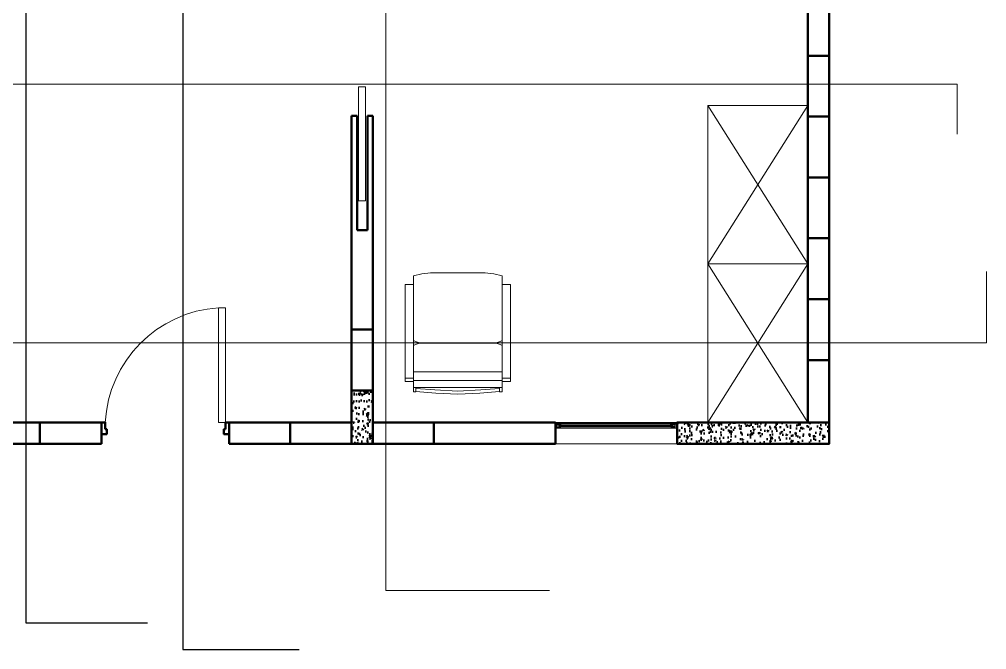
# Model space of a CAD drawing. Header units: inches. Extents: x 2960 to 8891, y 1487 to 4457.
# Drawn here: x 5385 to 6021, y 2515 to 2929 of the extents above; entities that cross this region are included whole.
import ezdxf

# ---------------------------------------------------------------- set-up
doc = ezdxf.new("R2010")
doc.units = ezdxf.units.IN
doc.header["$MEASUREMENT"] = 0
for name, color, linetype, lineweight in [('A-DOOR-FULL', 90, 'Continuous', 18), ('A-FLOR-PATT', 8, 'Continuous', 50), ('A-FURN', 8, 'Continuous', 20), ('A-GLAZ-FULL', 4, 'Continuous', 30), ('A-WALL-FULL', 7, 'Continuous', 50), ('costruzioni', 2, 'Continuous', 18)]:
    doc.layers.add(name, color=color, linetype=linetype, lineweight=lineweight)
doc.layers.add('sezione 5', color=240, linetype='Continuous')

# ---------------------------------------------------------------- blocks, each defined once
blk = doc.blocks.new('porta scorrevole')
at = {"layer": 'A-DOOR-FULL'}
for p, q in [((113.3758, -84.2569), (113.3758, -85.0069)), ((113.3758, -84.2569), (113.4208, -84.2569)), ((113.4208, -84.2569), (113.4208, -85.0069)), ((113.3758, -85.0069), (113.4208, -85.0069))]:
    blk.add_line(p, q, dxfattribs=at)
blk = doc.blocks.new('A$C08E36EE4')
for p, q in [((-27.99, 59.11), (-28.57, 59.11)), ((4.57, 59.11), (5.14, 59.11)), ((-28.57, 55.8), (-11.71, 55.8)), ((5.14, 55.8), (-11.71, 55.8)), ((-25.36, 44.89), (-11.71, 44.89)), ((1.93, 44.89), (-11.71, 44.89)), ((-19.81, 18.25), (-11.55, 18.25)), ((-3.62, 18.25), (-11.88, 18.25))]:
    blk.add_line(p, q)
for points in [[(-28.57, 63.41), (-27.58, 63.41), (-27.58, 61.76), (-28.57, 61.76)], [(5.14, 63.41), (4.15, 63.41), (4.15, 61.76), (5.14, 61.76)], [(-31.71, 22.71), (-28.57, 22.71), (-28.57, 59.44), (-31.71, 59.44)], [(-31.71, 59.44), (-28.57, 59.44), (-28.57, 58.26), (-31.71, 58.26)], [(8.29, 22.71), (5.14, 22.71), (5.14, 59.44), (8.29, 59.44)], [(8.29, 59.44), (5.14, 59.44), (5.14, 58.26), (8.29, 58.26)]]:
    blk.add_lwpolyline(points, close=True)
for points in [[(-27.58, 63.25), (-20.05, 63.87), (-11.71, 64.24)], [(-27.58, 62.09), (-20.42, 62.69), (-11.71, 63.08)], [(4.15, 63.25), (-3.38, 63.87), (-11.71, 64.24)], [(4.15, 62.09), (-3.01, 62.69), (-11.71, 63.08)], [(-28.57, 61.76), (-28.57, 19.4)], [(-11.71, 59.11), (-27.99, 59.11)], [(-27.98, 61.76), (-11.71, 61.76)], [(4.55, 61.76), (-11.71, 61.76)], [(-11.71, 59.11), (4.57, 59.11)], [(5.14, 61.76), (5.14, 19.4)]]:
    blk.add_lwpolyline(points)
for centre, radius, start, end in [((-25.08, 51.44), 6.56, 237.8862, 267.5576), ((-25.08, 38.33), 6.56, 92.4424, 122.1138), ((1.65, 51.44), 6.56, 272.4424, 302.1138), ((1.65, 38.33), 6.56, 57.8862, 87.5576), ((-20.57, 46.26), 28.02, 253.4121, 271.5567), ((-2.86, 46.26), 28.02, 268.4433, 286.5879)]:
    blk.add_arc(centre, radius, start, end)

msp = doc.modelspace()

# ---------------------------------------------------------------- hatches: boundary and pattern name
at = {"layer": 'A-FLOR-PATT'}
h = msp.add_hatch(dxfattribs=at)
h.set_pattern_fill('AR-CONC', color=256, scale=0.05, style=0)
h.set_pattern_definition([(50, (8943.929, 10990.425), (9.1092334, -0.796954), [0.9525, -10.4775]), (355, (8943.929, 10990.425), (-1.762141, 9.552832), [0.762, -8.382]), (100.451, (8944.688, 10990.359), (7.347125, 8.755834), [0.8095, -8.9045]), (46.1842, (8943.929, 10992.965), (13.553952, -2.102116), [1.42875, -15.71625]), (96.6356, (8945.059, 10992.79), (11.870212, 12.371278), [1.21425, -13.35675]), (351.184, (8943.93, 10992.965), (11.87023, 12.371256), [1.143, -12.573]), (21, (8945.199, 10992.33), (7.580744, -5.113276), [0.9525, -10.4775]), (326, (8945.199, 10992.33), (3.090101, 9.209398), [0.762, -8.382]), (71.4514, (8945.831, 10991.904), (10.6708245, 4.096143), [0.8095, -8.9045]), (37.5, (8943.9293, 10990.4252), (0.1544302, 4.227752), [0, -8.2804, 0, -8.509, 0, -8.41375]), (7.5, (8943.9293, 10990.425), (3.3409831, 5.0090287), [0, -4.8514, 0, -8.0899, 0, -3.20675]), (327.5, (8941.0972, 10990.4252), (6.7795298, -0.2864372), [0, -3.175, 0, -9.906, 0, -13.1445]), (317.5, (8939.827, 10990.425), (7.406459, 1.2713246), [0, -4.1275, 0, -6.5786, 0, -9.3345])])
h.paths.add_polyline_path([(5617.47, 2685.33), (5603.47, 2685.33), (5603.47, 2650.33), (5617.47, 2650.33)])
for points in [[(5739.14, 2660.71), (5739.14, 2660.96), (5737.72, 2660.96), (5737.72, 2663.08), (5739.14, 2663.08), (5739.14, 2663.33), (5737.47, 2663.33), (5737.47, 2660.71)], [(5815.8, 2660.71), (5815.8, 2660.96), (5817.22, 2660.96), (5817.22, 2663.08), (5815.8, 2663.08), (5815.8, 2663.33), (5817.47, 2663.33), (5817.47, 2660.71)]]:
    msp.add_hatch(color=256, dxfattribs=at).paths.add_polyline_path(points)
h = msp.add_hatch(dxfattribs=at)
h.set_pattern_fill('AR-CONC', color=256, scale=0.05, style=0)
h.set_pattern_definition([(50, (9163.929, 11365.425), (9.1092334, -0.796954), [0.9525, -10.4775]), (355, (9163.929, 11365.425), (-1.762141, 9.552832), [0.762, -8.382]), (100.451, (9164.688, 11365.359), (7.347125, 8.755834), [0.8095, -8.9045]), (46.1842, (9163.929, 11367.965), (13.553952, -2.102116), [1.42875, -15.71625]), (96.6356, (9165.059, 11367.79), (11.870212, 12.371278), [1.21425, -13.35675]), (351.184, (9163.93, 11367.965), (11.87023, 12.371256), [1.143, -12.573]), (21, (9165.199, 11367.33), (7.580744, -5.113276), [0.9525, -10.4775]), (326, (9165.199, 11367.33), (3.090101, 9.209398), [0.762, -8.382]), (71.4514, (9165.831, 11366.904), (10.6708245, 4.096143), [0.8095, -8.9045]), (37.5, (9163.9293, 11365.4252), (0.1544302, 4.227752), [0, -8.2804, 0, -8.509, 0, -8.41375]), (7.5, (9163.9293, 11365.425), (3.3409831, 5.0090287), [0, -4.8514, 0, -8.0899, 0, -3.20675]), (327.5, (9161.0972, 11365.4252), (6.7795298, -0.2864372), [0, -3.175, 0, -9.906, 0, -13.1445]), (317.5, (9159.827, 11365.425), (7.406459, 1.2713246), [0, -4.1275, 0, -6.5786, 0, -9.3345])])
h.paths.add_polyline_path([(5817.47, 2664.33), (5817.47, 2650.33), (5917.47, 2650.33), (5917.47, 2664.33)])

# ---------------------------------------------------------------- linework, layer by layer
at = {"layer": 'A-DOOR-FULL'}
msp.add_lwpolyline([(5520.47, 2739.7), (5520.47, 2664.33), (5515.97, 2664.33), (5515.97, 2739.7)], close=True, dxfattribs=at)
msp.add_arc((5521.2, 2660.03), 79.84, 93.75372, 176.90667, dxfattribs=at)
at = {"layer": 'A-FURN'}
for p, q in [((5837.65, 2768.53), (5903.47, 2872.73)), ((5903.47, 2768.53), (5837.65, 2872.73)), ((5837.65, 2872.73), (5837.65, 2768.53)), ((5837.65, 2872.73), (5903.47, 2872.73)), ((5900.56, 2872.73), (5900.56, 2872.73)), ((5903.47, 2768.53), (5903.47, 2872.73)), ((5903.47, 2872.73), (5903.47, 2872.73)), ((5837.65, 2664.33), (5903.47, 2768.53)), ((5903.47, 2664.33), (5837.65, 2768.53)), ((5837.65, 2768.53), (5837.65, 2664.33)), ((5837.65, 2768.53), (5903.47, 2768.53)), ((5900.56, 2768.53), (5900.56, 2768.53)), ((5903.47, 2768.53), (5903.47, 2768.53)), ((5903.47, 2664.33), (5903.47, 2768.53)), ((5737.47, 2664.33), (5817.47, 2664.33)), ((5737.47, 2650.33), (5817.47, 2650.33))]:
    msp.add_line(p, q, dxfattribs=at)
for points in [[(5903.47, 2768.53), (5837.65, 2768.53)], [(5903.47, 2664.33), (5837.65, 2664.33)]]:
    msp.add_lwpolyline(points, dxfattribs=at)
at = {"layer": 'A-GLAZ-FULL'}
for p, q in [((5492.54, 3663.66), (5492.54, 2514.95)), ((5737.47, 2663.33), (5817.47, 2663.33)), ((5739.14, 2663.33), (5737.47, 2663.33)), ((5737.47, 2660.71), (5817.47, 2660.71)), ((5737.72, 2660.96), (5737.72, 2663.08)), ((5739.14, 2660.96), (5737.72, 2660.96)), ((5738.14, 2662.69), (5741.05, 2662.69)), ((5738.14, 2661.36), (5738.14, 2662.69)), ((5738.14, 2661.36), (5741.05, 2661.36)), ((5817.47, 2663.33), (5739.14, 2663.33)), ((5739.14, 2663.08), (5739.14, 2663.33)), ((5739.14, 2660.71), (5739.14, 2660.96)), ((5740.05, 2662.27), (5814.33, 2662.27)), ((5740.05, 2661.77), (5740.05, 2662.27)), ((5740.05, 2661.77), (5814.33, 2661.77)), ((5741.05, 2662.27), (5741.05, 2662.69)), ((5741.05, 2661.36), (5741.05, 2661.77)), ((5816.25, 2662.69), (5813.33, 2662.69)), ((5813.33, 2662.27), (5813.33, 2662.69)), ((5813.33, 2661.36), (5813.33, 2661.77)), ((5816.25, 2661.36), (5813.33, 2661.36)), ((5814.33, 2662.27), (5814.33, 2661.77)), ((5816.25, 2661.36), (5816.25, 2662.69)), ((5817.47, 2663.33), (5817.47, 2660.71)), ((5492.54, 2514.95), (5568.98, 2514.95))]:
    msp.add_line(p, q, dxfattribs=at)
at = {"layer": 'A-WALL-FULL'}
for p, q in [((5903.47, 2905.33), (5903.47, 2945.33)), ((5917.47, 2945.33), (5917.47, 2905.33)), ((5917.47, 2905.33), (5903.47, 2905.33)), ((5903.47, 2905.33), (5917.47, 2905.33)), ((5903.47, 2865.33), (5903.47, 2905.33)), ((5917.47, 2905.33), (5917.47, 2865.33)), ((5603.47, 2818.35), (5603.47, 2865.76)), ((5607.04, 2865.76), (5603.47, 2865.76)), ((5607.04, 2865.76), (5607.04, 2790.76)), ((5617.47, 2865.76), (5613.9, 2865.76)), ((5613.9, 2865.76), (5613.9, 2790.76)), ((5617.47, 2818.35), (5617.47, 2865.76)), ((5917.47, 2865.33), (5903.47, 2865.33)), ((5903.47, 2865.33), (5917.47, 2865.33)), ((5903.47, 2825.33), (5903.47, 2865.33)), ((5917.47, 2865.33), (5917.47, 2825.33)), ((5917.47, 2825.33), (5903.47, 2825.33)), ((5903.47, 2825.33), (5917.47, 2825.33)), ((5903.47, 2785.33), (5903.47, 2825.33)), ((5917.47, 2825.33), (5917.47, 2785.33)), ((5603.47, 2798.35), (5603.47, 2818.35)), ((5617.47, 2818.35), (5617.47, 2798.35)), ((5603.47, 2725.33), (5603.47, 2798.35)), ((5617.47, 2798.35), (5617.47, 2725.33)), ((5607.04, 2790.76), (5613.9, 2790.76)), ((5612.47, 2790.76), (5608.47, 2790.76)), ((5903.47, 2785.33), (5917.47, 2785.33)), ((5903.47, 2745.33), (5903.47, 2785.33)), ((5917.47, 2785.33), (5903.47, 2785.33)), ((5917.47, 2785.33), (5917.47, 2745.33)), ((5917.47, 2745.33), (5903.47, 2745.33)), ((5903.47, 2745.33), (5917.47, 2745.33)), ((5903.47, 2705.33), (5903.47, 2745.33)), ((5917.47, 2745.33), (5917.47, 2705.33)), ((5617.47, 2725.33), (5603.47, 2725.33)), ((5603.47, 2725.33), (5617.47, 2725.33)), ((5603.47, 2685.33), (5603.47, 2725.33)), ((5603.47, 2725.33), (5617.47, 2725.33)), ((5617.47, 2725.33), (5603.47, 2725.33)), ((5617.47, 2725.33), (5617.47, 2685.33)), ((5903.47, 2705.33), (5917.47, 2705.33)), ((5917.47, 2705.33), (5903.47, 2705.33)), ((5903.47, 2705.33), (5903.47, 2664.33)), ((5917.47, 2705.33), (5917.47, 2664.33)), ((5617.47, 2685.33), (5603.47, 2685.33)), ((5357.97, 2664.33), (5398.47, 2664.33)), ((5398.47, 2664.33), (5398.47, 2650.33)), ((5398.47, 2664.33), (5438.97, 2664.33)), ((5398.47, 2650.33), (5398.47, 2664.33)), ((5438.97, 2664.33), (5438.97, 2650.33)), ((5562.97, 2664.33), (5522.97, 2664.33)), ((5522.97, 2664.33), (5522.97, 2650.33)), ((5562.97, 2650.33), (5562.97, 2664.33)), ((5603.47, 2664.33), (5562.97, 2664.33)), ((5562.97, 2664.33), (5562.97, 2650.33)), ((5657.47, 2664.33), (5617.47, 2664.33)), ((5657.47, 2664.33), (5657.47, 2650.33)), ((5737.47, 2664.33), (5657.47, 2664.33)), ((5737.47, 2664.33), (5737.47, 2650.33)), ((5817.47, 2664.33), (5817.47, 2650.33)), ((5917.47, 2664.33), (5903.47, 2664.33)), ((5398.47, 2650.33), (5357.97, 2650.33)), ((5438.97, 2650.33), (5398.47, 2650.33)), ((5522.97, 2650.33), (5562.97, 2650.33)), ((5562.97, 2650.33), (5603.47, 2650.33)), ((5657.47, 2650.33), (5617.47, 2650.33)), ((5737.47, 2650.33), (5657.47, 2650.33))]:
    msp.add_line(p, q, dxfattribs=at)
for points in [[(5603.47, 2685.33), (5617.47, 2685.33), (5617.47, 2650.33), (5603.47, 2650.33)], [(5817.47, 2664.33), (5917.47, 2664.33), (5917.47, 2650.33), (5817.47, 2650.33)]]:
    msp.add_lwpolyline(points, close=True, dxfattribs=at)
for points in [[(5438.97, 2659.83), (5438.97, 2659.83), (5438.97, 2664.33), (5441.47, 2664.33), (5441.47, 2659.83)], [(5441.47, 2659.83), (5442.47, 2659.83), (5442.47, 2656.63), (5438.97, 2656.63), (5438.97, 2659.83)], [(5520.47, 2659.83), (5519.47, 2659.83), (5519.47, 2656.63), (5522.97, 2656.63), (5522.97, 2659.83)], [(5522.97, 2659.83), (5522.97, 2659.83), (5522.97, 2664.33), (5520.47, 2664.33), (5520.47, 2659.83)], [(5903.47, 2650.33), (5917.47, 2650.33)]]:
    msp.add_lwpolyline(points, dxfattribs=at)
at = {"layer": 'costruzioni'}
for p, q in [((5625.95, 2553.75), (5625.95, 3656.58)), ((6001.5, 2886.63), (4825.41, 2886.63)), ((6001.5, 2886.63), (6001.5, 2853.88)), ((6020.97, 2716.62), (6020.97, 2763.46)), ((6020.97, 2716.62), (4836.36, 2716.62)), ((5625.95, 2553.75), (5733.51, 2553.75))]:
    msp.add_line(p, q, dxfattribs=at)
at = {"layer": 'sezione 5'}
for p, q in [((5389.35, 3603.37), (5389.35, 2532.54)), ((5389.35, 2532.54), (5469.35, 2532.54))]:
    msp.add_line(p, q, dxfattribs=at)

# ---------------------------------------------------------------- block references
at = {"layer": 'A-FURN', "xscale": -1.733570547759992, "yscale": 1.733570547759992, "zscale": 1.733570547759992, "rotation": 180}
msp.add_blockref('A$C08E36EE4', (5693.61, 2794.32), dxfattribs=at)
at = {"layer": 'A-WALL-FULL', "xscale": 100.0000000000064, "yscale": 100.0000000000064, "zscale": 100.0000000000064}
msp.add_blockref('porta scorrevole', (-5729.52, 11310.66), dxfattribs=at)

doc.saveas('drawing.dxf')
